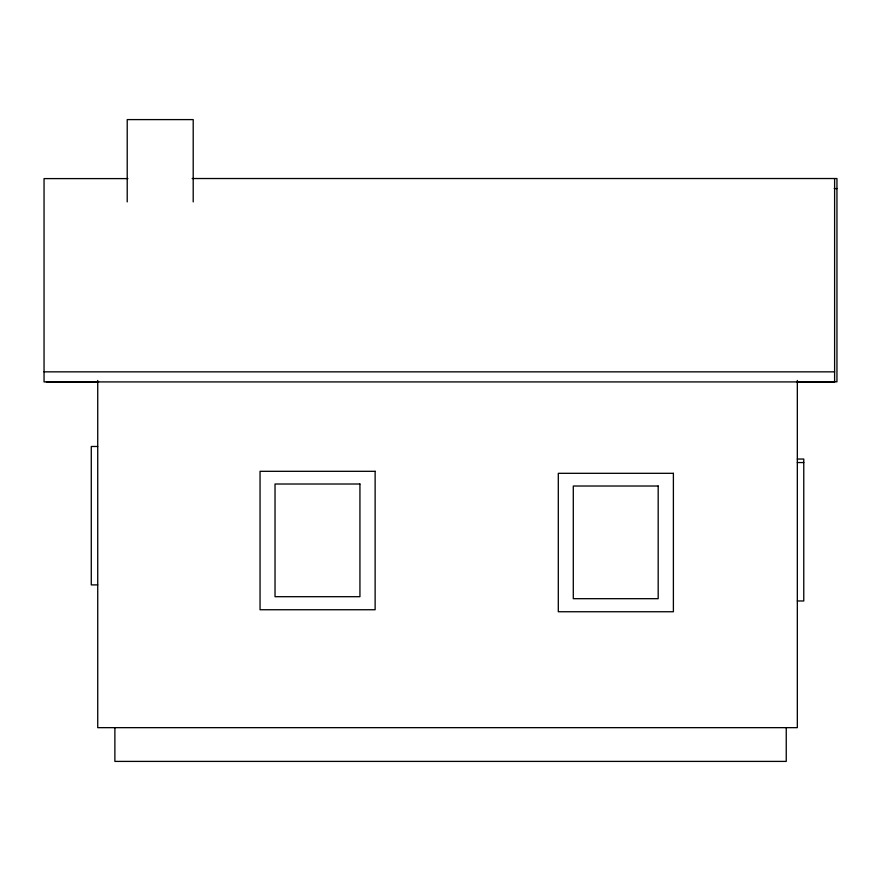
<?xml version="1.0" encoding="UTF-8"?>
<svg xmlns="http://www.w3.org/2000/svg" width="881" height="881" viewBox="0 0 881 881"><rect width="100%" height="100%" fill="white"/><g stroke="black" fill="none" stroke-linecap="round" stroke-linejoin="round"><path stroke-width="1.32" d="M127.921 178.601L44.05 178.601L44.05 381.914L834.604 381.914L834.604 178.601M192.135 178.524L836.95 178.524L836.95 381.836L797.074 381.836M834.197 188.578L836.95 188.578M44.05 371.848L834.604 371.848M46.396 381.836L98.639 381.836M97.725 446.48L91.283 446.48L91.283 584.896L97.725 584.896M797.327 459.045L803.769 459.045L803.769 600.974L797.327 600.974M797.327 462.547L803.769 462.547M797.327 380.449L797.327 727.662L97.725 727.662L97.725 380.449M786.248 727.662L786.248 761.404L114.882 761.404L114.882 727.662M193.203 201.892L193.203 119.596L127.216 119.596L127.216 201.892M375.13 471.313L260.049 471.313L260.049 609.74L375.13 609.74L375.13 471.313M673.392 473.317L558.301 473.317L558.301 611.744L673.392 611.744L673.392 473.317M359.933 484.01L275.026 484.01L275.026 596.69L359.933 596.69L359.933 484.01M658.184 486.015L573.289 486.015L573.289 598.684L658.184 598.684L658.184 486.015"/></g></svg>
